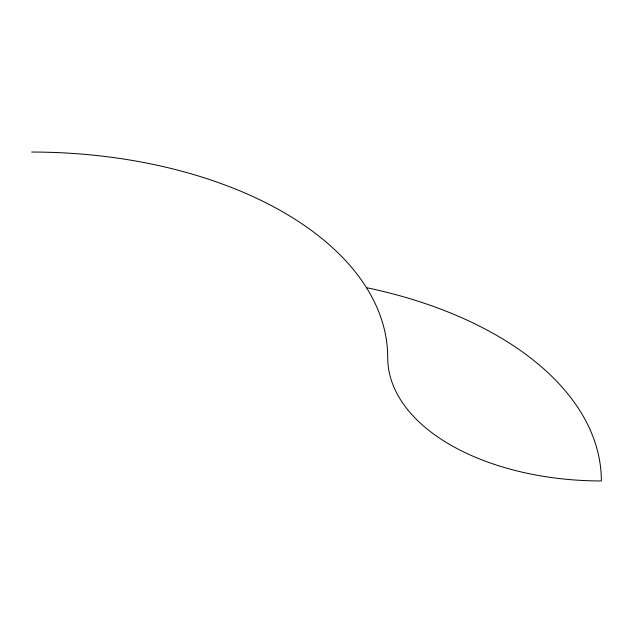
<?xml version="1.0" encoding="UTF-8"?>
<svg xmlns="http://www.w3.org/2000/svg" width="633" height="633" viewBox="0 0 633 633"><rect width="100%" height="100%" fill="white"/><g stroke="black" fill="none" stroke-linecap="round" stroke-linejoin="round"><path stroke-width="0.95" d="M31.65 152.047A356.062 205.575 0 0 1 387.712 357.613A213.637 123.34 0 0 0 601.35 480.953A356.062 205.575 0 0 0 366.46 287.659"/></g></svg>
